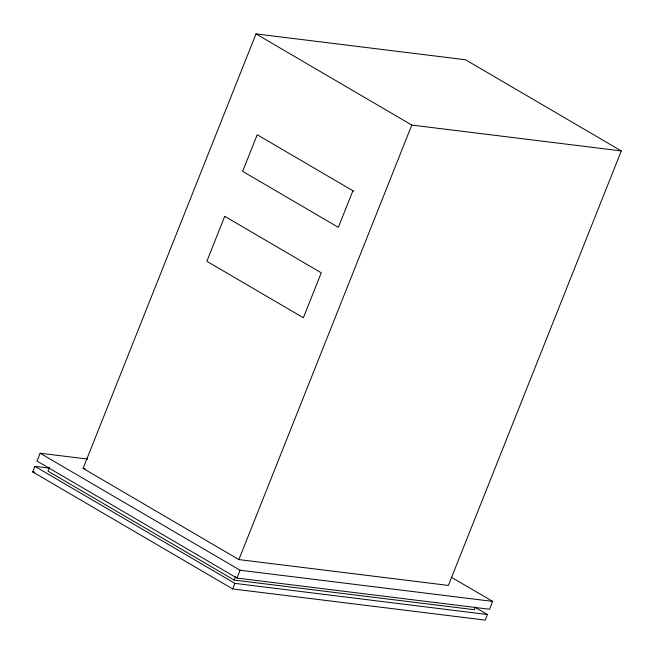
<?xml version="1.0" encoding="UTF-8"?>
<svg xmlns="http://www.w3.org/2000/svg" width="654" height="654" viewBox="0 0 654 654"><rect width="100%" height="100%" fill="white"/><g stroke="black" fill="none" stroke-linecap="round" stroke-linejoin="round"><path stroke-width="0.98" d="M475.09 607.313L487.426 614.523L485.203 620.098L232.661 588.935L32.7 471.918L34.915 466.351L49.058 468.092M87.62 459.075L40.139 453.222L37.025 461.062L236.985 578.079L489.527 609.242L492.65 601.402L451.244 577.171M49.451 467.643L48.044 471.166L234.157 580.073L474.297 609.708L475.352 607.067M83.099 468.411L256.016 33.902L465.509 59.751L621.3 150.919L448.382 585.428L238.89 559.579L83.099 468.411L85.126 468.665M352.923 190.747L338.355 227.363L242.642 171.348L257.21 134.74L353.724 191.221M238.89 559.579L411.799 125.069L621.3 150.919M234.157 580.073L235.554 576.55M232.661 588.935L234.884 583.368L487.426 614.523M236.985 578.079L240.108 570.239L492.65 601.402M32.7 471.918L34.719 472.172M256.016 33.902L411.799 125.069M40.139 453.222L240.108 570.239M34.915 466.351L234.884 583.368M224.747 216.319L206.852 261.281L303.366 317.762L321.261 272.8L224.747 216.319"/></g></svg>
